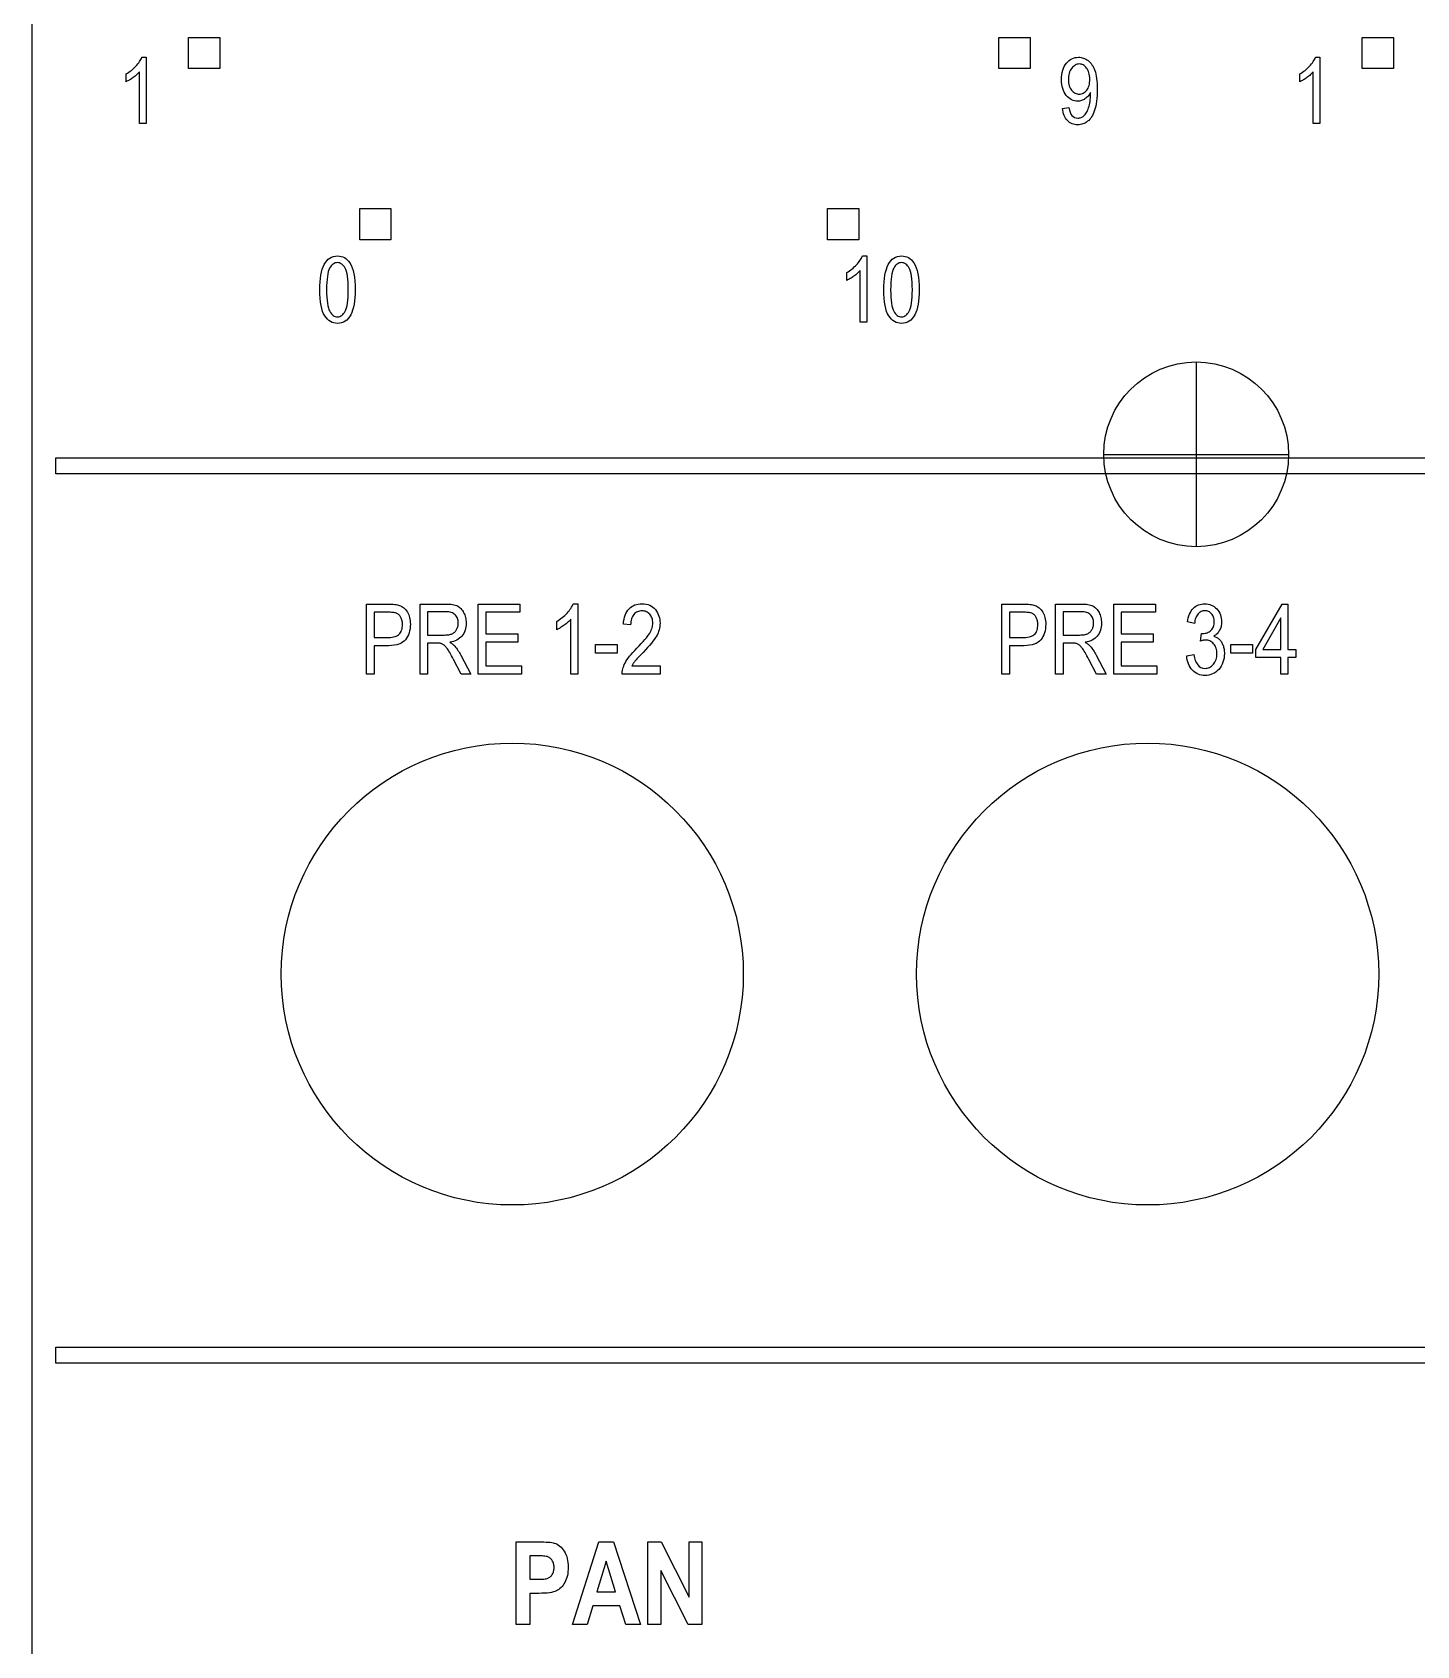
# Model space of a CAD drawing. Header units: millimetres. Extents: x 0 to 40, y 0 to 514.
# Drawn here: x 0 to 23.97, y 261.37 to 289.31 of the extents above; entities that cross this region are included whole.
import ezdxf

# ---------------------------------------------------------------- set-up
doc = ezdxf.new("R2010")
doc.units = ezdxf.units.MM
for name, color, linetype in [('CUT', 1, 'CONTINUOUS'), ('LEGEND', 2, 'CONTINUOUS'), ('OUTLINE', 7, 'CONTINUOUS'), ('STUDS', 5, 'CONTINUOUS')]:
    doc.layers.add(name, color=color, linetype=linetype)

msp = doc.modelspace()

# ---------------------------------------------------------------- linework, layer by layer
at = {"layer": 'CUT'}
for centre in [(8.31, 273), (19.31, 273)]:
    msp.add_circle(centre, 4, dxfattribs=at)
at = {"layer": 'LEGEND'}
for points in [[(2.7052, 289.22), (3.2452, 289.22), (3.2452, 288.68), (2.7052, 288.68)], [(16.7348, 289.22), (17.2748, 289.22), (17.2748, 288.68), (16.7348, 288.68)], [(23.0252, 289.22), (23.5652, 289.22), (23.5652, 288.68), (23.0252, 288.68)], [(1.9712, 287.7273), (1.8556, 287.7273), (1.8556, 288.6234), (1.8452, 288.6117), (1.834, 288.5999), (1.8219, 288.588), (1.8089, 288.5761), (1.7951, 288.5641), (1.7805, 288.552), (1.7649, 288.5399), (1.7486, 288.5277), (1.732, 288.5159), (1.7157, 288.5048), (1.6997, 288.4945), (1.6841, 288.4849), (1.6689, 288.476), (1.654, 288.4679), (1.6394, 288.4605), (1.6251, 288.4539), (1.6251, 288.5898), (1.6486, 288.6039), (1.6714, 288.6187), (1.6935, 288.6343), (1.7149, 288.6506), (1.7356, 288.6677), (1.7556, 288.6855), (1.7749, 288.7041), (1.7935, 288.7234), (1.8111, 288.7431), (1.8273, 288.7626), (1.8422, 288.7821), (1.8557, 288.8014), (1.8679, 288.8205), (1.8787, 288.8396), (1.8881, 288.8585), (1.8962, 288.8773), (1.9712, 288.8773)], [(17.8353, 287.9922), (17.9463, 288.0047), (17.9545, 287.9622), (17.966, 287.9254), (17.9807, 287.8942), (17.9986, 287.8687), (18.0198, 287.8489), (18.0441, 287.8348), (18.0717, 287.8263), (18.1025, 287.8234), (18.1168, 287.8241), (18.1308, 287.8259), (18.1444, 287.829), (18.1577, 287.8333), (18.1707, 287.8388), (18.1833, 287.8456), (18.1956, 287.8536), (18.2076, 287.8629), (18.2192, 287.8737), (18.2303, 287.8865), (18.241, 287.9011), (18.2512, 287.9177), (18.261, 287.9362), (18.2704, 287.9566), (18.2792, 287.9789), (18.2877, 288.0031), (18.2954, 288.0288), (18.302, 288.0556), (18.3077, 288.0834), (18.3123, 288.1123), (18.3159, 288.1422), (18.3184, 288.1732), (18.32, 288.2052), (18.3205, 288.2383), (18.3205, 288.2664), (18.3111, 288.2495), (18.301, 288.2334), (18.29, 288.2183), (18.2783, 288.2041), (18.2658, 288.1908), (18.2525, 288.1784), (18.2385, 288.1669), (18.2236, 288.1562), (18.2083, 288.1467), (18.193, 288.1385), (18.1776, 288.1315), (18.1621, 288.1258), (18.1465, 288.1213), (18.1309, 288.1182), (18.1152, 288.1163), (18.0994, 288.1156), (18.0712, 288.1172), (18.0439, 288.1219), (18.0177, 288.1297), (17.9925, 288.1407), (17.9682, 288.1548), (17.9449, 288.1721), (17.9226, 288.1925), (17.9013, 288.216), (17.8818, 288.2423), (17.8649, 288.2708), (17.8506, 288.3017), (17.8389, 288.3349), (17.8298, 288.3703), (17.8233, 288.4081), (17.8194, 288.4482), (17.8181, 288.4906), (17.8195, 288.5344), (17.8235, 288.5757), (17.8303, 288.6147), (17.8397, 288.6513), (17.8519, 288.6855), (17.8667, 288.7173), (17.8842, 288.7468), (17.9045, 288.7738), (17.9266, 288.7981), (17.95, 288.8191), (17.9744, 288.8369), (18.0001, 288.8515), (18.0269, 288.8628), (18.0548, 288.8709), (18.084, 288.8757), (18.1142, 288.8773), (18.1359, 288.8764), (18.1573, 288.8737), (18.1782, 288.8692), (18.1988, 288.8629), (18.219, 288.8548), (18.2389, 288.8448), (18.2584, 288.8331), (18.2775, 288.8195), (18.2959, 288.8042), (18.3133, 288.7872), (18.3295, 288.7685), (18.3447, 288.748), (18.3588, 288.7259), (18.3718, 288.7021), (18.3838, 288.6765), (18.3947, 288.6492), (18.4044, 288.6195), (18.4128, 288.5868), (18.4199, 288.5509), (18.4258, 288.5119), (18.4303, 288.4698), (18.4335, 288.4247), (18.4355, 288.3764), (18.4361, 288.325), (18.4354, 288.2677), (18.4333, 288.2136), (18.4298, 288.1629), (18.425, 288.1154), (18.4187, 288.0713), (18.4111, 288.0304), (18.402, 287.9929), (18.3916, 287.9586), (18.3799, 287.9271), (18.3673, 287.8978), (18.3537, 287.8706), (18.3391, 287.8457), (18.3236, 287.823), (18.307, 287.8024), (18.2894, 287.7841), (18.2709, 287.768), (18.2515, 287.7539), (18.2316, 287.7417), (18.2112, 287.7313), (18.1901, 287.7229), (18.1685, 287.7163), (18.1463, 287.7116), (18.1235, 287.7088), (18.1002, 287.7078), (18.074, 287.709), (18.0489, 287.7124), (18.0248, 287.7181), (18.0019, 287.7261), (17.9801, 287.7363), (17.9594, 287.7489), (17.9398, 287.7637), (17.9213, 287.7809), (17.9042, 287.8001), (17.8889, 287.8215), (17.8755, 287.8448), (17.8638, 287.8702), (17.854, 287.8977), (17.846, 287.9271), (17.8397, 287.9586), (17.8353, 287.9922)], [(18.308, 288.4977), (18.3071, 288.5275), (18.3046, 288.5557), (18.3003, 288.5823), (18.2943, 288.6072), (18.2866, 288.6305), (18.2772, 288.6522), (18.2661, 288.6722), (18.2533, 288.6906), (18.2394, 288.7071), (18.2249, 288.7214), (18.21, 288.7335), (18.1945, 288.7434), (18.1785, 288.751), (18.162, 288.7565), (18.145, 288.7598), (18.1275, 288.7609), (18.1092, 288.7598), (18.0914, 288.7563), (18.0741, 288.7504), (18.0573, 288.7422), (18.041, 288.7316), (18.0252, 288.7188), (18.0099, 288.7035), (17.9951, 288.6859), (17.9815, 288.6664), (17.9696, 288.6453), (17.9596, 288.6227), (17.9514, 288.5984), (17.9451, 288.5727), (17.9405, 288.5453), (17.9378, 288.5164), (17.9369, 288.4859), (17.9378, 288.4585), (17.9404, 288.4325), (17.9447, 288.408), (17.9508, 288.3849), (17.9586, 288.3632), (17.9681, 288.3429), (17.9794, 288.3241), (17.9924, 288.3066), (18.0066, 288.291), (18.0215, 288.2774), (18.037, 288.2659), (18.0533, 288.2565), (18.0702, 288.2492), (18.0879, 288.244), (18.1062, 288.2409), (18.1252, 288.2398), (18.1439, 288.2409), (18.162, 288.244), (18.1793, 288.2493), (18.1959, 288.2566), (18.2117, 288.2661), (18.2268, 288.2776), (18.2412, 288.2913), (18.2549, 288.307), (18.2673, 288.3247), (18.2781, 288.3441), (18.2872, 288.3653), (18.2947, 288.3883), (18.3005, 288.413), (18.3047, 288.4395), (18.3072, 288.4677), (18.308, 288.4977)], [(22.2912, 287.7273), (22.1756, 287.7273), (22.1756, 288.6234), (22.1652, 288.6117), (22.154, 288.5999), (22.1419, 288.588), (22.1289, 288.5761), (22.1151, 288.5641), (22.1005, 288.552), (22.0849, 288.5399), (22.0686, 288.5277), (22.052, 288.5159), (22.0357, 288.5048), (22.0197, 288.4945), (22.0041, 288.4849), (21.9889, 288.476), (21.974, 288.4679), (21.9594, 288.4605), (21.9451, 288.4539), (21.9451, 288.5898), (21.9686, 288.6039), (21.9914, 288.6187), (22.0135, 288.6343), (22.0349, 288.6506), (22.0556, 288.6677), (22.0756, 288.6855), (22.0949, 288.7041), (22.1135, 288.7234), (22.1311, 288.7431), (22.1473, 288.7626), (22.1622, 288.7821), (22.1757, 288.8014), (22.1879, 288.8205), (22.1987, 288.8396), (22.2081, 288.8585), (22.2162, 288.8773), (22.2912, 288.8773)], [(5.67, 286.2552), (6.21, 286.2552), (6.21, 285.7152), (5.67, 285.7152)], [(13.77, 286.2552), (14.31, 286.2552), (14.31, 285.7152), (13.77, 285.7152)], [(4.9775, 284.8515), (4.9787, 284.9214), (4.9824, 284.9869), (4.9884, 285.0481), (4.9969, 285.1049), (5.0079, 285.1573), (5.0212, 285.2053), (5.037, 285.249), (5.0552, 285.2883), (5.0758, 285.3231), (5.0987, 285.3532), (5.1239, 285.3787), (5.1514, 285.3996), (5.1812, 285.4158), (5.2134, 285.4274), (5.2478, 285.4344), (5.2845, 285.4367), (5.3172, 285.4348), (5.3482, 285.4292), (5.3773, 285.4198), (5.4046, 285.4066), (5.4302, 285.3897), (5.454, 285.369), (5.476, 285.3446), (5.4962, 285.3164), (5.5182, 285.2773), (5.5373, 285.2328), (5.5534, 285.1829), (5.5666, 285.1275), (5.5768, 285.0667), (5.5841, 285.0004), (5.5885, 284.9287), (5.59, 284.8515), (5.5888, 284.782), (5.5852, 284.7168), (5.5791, 284.6559), (5.5707, 284.5993), (5.5598, 284.547), (5.5465, 284.499), (5.5308, 284.4554), (5.5127, 284.416), (5.4921, 284.3811), (5.4693, 284.3509), (5.4441, 284.3253), (5.4166, 284.3044), (5.3867, 284.2881), (5.3545, 284.2765), (5.3199, 284.2695), (5.283, 284.2672), (5.2501, 284.2692), (5.2188, 284.2754), (5.1891, 284.2856), (5.1608, 284.3), (5.1341, 284.3184), (5.1089, 284.341), (5.0852, 284.3677), (5.063, 284.3984), (5.043, 284.4342), (5.0256, 284.476), (5.0109, 284.5237), (4.9989, 284.5773), (4.9895, 284.6369), (4.9828, 284.7025), (4.9788, 284.7741), (4.9775, 284.8515)], [(5.0955, 284.8515), (5.0963, 284.7847), (5.0988, 284.7236), (5.103, 284.6682), (5.1088, 284.6186), (5.1164, 284.5748), (5.1256, 284.5367), (5.1364, 284.5043), (5.149, 284.4777), (5.1628, 284.4555), (5.1776, 284.4362), (5.1934, 284.4199), (5.21, 284.4065), (5.2276, 284.3961), (5.2462, 284.3887), (5.2657, 284.3843), (5.2861, 284.3828), (5.3054, 284.3843), (5.3239, 284.3888), (5.3416, 284.3963), (5.3586, 284.4068), (5.3747, 284.4203), (5.39, 284.4369), (5.4044, 284.4564), (5.4181, 284.4789), (5.4306, 284.5057), (5.4414, 284.5382), (5.4505, 284.5763), (5.458, 284.6201), (5.4638, 284.6695), (5.4679, 284.7245), (5.4704, 284.7852), (5.4713, 284.8515), (5.4704, 284.9186), (5.4679, 284.9798), (5.4637, 285.0353), (5.4579, 285.0849), (5.4503, 285.1288), (5.4411, 285.1669), (5.4303, 285.1992), (5.4177, 285.2258), (5.4039, 285.2479), (5.389, 285.2671), (5.3731, 285.2834), (5.3563, 285.2967), (5.3385, 285.307), (5.3197, 285.3144), (5.2999, 285.3188), (5.2791, 285.3203), (5.2599, 285.3188), (5.2416, 285.3143), (5.224, 285.3068), (5.2073, 285.2963), (5.1913, 285.2828), (5.1762, 285.2662), (5.1618, 285.2467), (5.1482, 285.2242), (5.1358, 285.1974), (5.1251, 285.1649), (5.1161, 285.1268), (5.1087, 285.083), (5.1029, 285.0336), (5.0988, 284.9786), (5.0963, 284.9179), (5.0955, 284.8515)], [(14.447, 284.2867), (14.3314, 284.2867), (14.3314, 285.1828), (14.321, 285.171), (14.3098, 285.1592), (14.2977, 285.1474), (14.2847, 285.1354), (14.2709, 285.1234), (14.2563, 285.1114), (14.2407, 285.0993), (14.2244, 285.0871), (14.2077, 285.0753), (14.1915, 285.0642), (14.1755, 285.0538), (14.1599, 285.0442), (14.1447, 285.0354), (14.1297, 285.0273), (14.1152, 285.0199), (14.1009, 285.0133), (14.1009, 285.1492), (14.1244, 285.1633), (14.1472, 285.1781), (14.1693, 285.1936), (14.1907, 285.2099), (14.2114, 285.227), (14.2314, 285.2449), (14.2507, 285.2635), (14.2693, 285.2828), (14.2869, 285.3025), (14.3031, 285.322), (14.318, 285.3414), (14.3315, 285.3607), (14.3437, 285.3799), (14.3545, 285.399), (14.3639, 285.4179), (14.372, 285.4367), (14.447, 285.4367)], [(14.7423, 284.8515), (14.7436, 284.9214), (14.7472, 284.9869), (14.7533, 285.0481), (14.7618, 285.1049), (14.7727, 285.1573), (14.7861, 285.2053), (14.8019, 285.249), (14.8201, 285.2883), (14.8407, 285.3231), (14.8636, 285.3532), (14.8888, 285.3787), (14.9163, 285.3996), (14.9461, 285.4158), (14.9782, 285.4274), (15.0126, 285.4344), (15.0494, 285.4367), (15.0821, 285.4348), (15.113, 285.4292), (15.1421, 285.4198), (15.1695, 285.4066), (15.1951, 285.3897), (15.2189, 285.369), (15.2409, 285.3446), (15.2611, 285.3164), (15.2831, 285.2773), (15.3021, 285.2328), (15.3182, 285.1829), (15.3314, 285.1275), (15.3417, 285.0667), (15.349, 285.0004), (15.3534, 284.9287), (15.3548, 284.8515), (15.3536, 284.782), (15.35, 284.7168), (15.344, 284.6559), (15.3355, 284.5993), (15.3246, 284.547), (15.3113, 284.499), (15.2956, 284.4554), (15.2775, 284.416), (15.257, 284.3811), (15.2341, 284.3509), (15.2089, 284.3253), (15.1814, 284.3044), (15.1515, 284.2881), (15.1193, 284.2765), (15.0847, 284.2695), (15.0478, 284.2672), (15.015, 284.2692), (14.9837, 284.2754), (14.9539, 284.2856), (14.9256, 284.3), (14.8989, 284.3184), (14.8737, 284.341), (14.85, 284.3677), (14.8279, 284.3984), (14.8078, 284.4342), (14.7905, 284.476), (14.7758, 284.5237), (14.7637, 284.5773), (14.7544, 284.6369), (14.7477, 284.7025), (14.7437, 284.7741), (14.7423, 284.8515)], [(14.8603, 284.8515), (14.8611, 284.7847), (14.8637, 284.7236), (14.8678, 284.6682), (14.8737, 284.6186), (14.8812, 284.5748), (14.8904, 284.5367), (14.9013, 284.5043), (14.9138, 284.4777), (14.9277, 284.4555), (14.9425, 284.4362), (14.9582, 284.4199), (14.9749, 284.4065), (14.9925, 284.3961), (15.011, 284.3887), (15.0305, 284.3843), (15.0509, 284.3828), (15.0703, 284.3843), (15.0888, 284.3888), (15.1065, 284.3963), (15.1234, 284.4068), (15.1395, 284.4203), (15.1548, 284.4369), (15.1693, 284.4564), (15.183, 284.4789), (15.1954, 284.5057), (15.2062, 284.5382), (15.2153, 284.5763), (15.2228, 284.6201), (15.2286, 284.6695), (15.2328, 284.7245), (15.2353, 284.7852), (15.2361, 284.8515), (15.2353, 284.9186), (15.2327, 284.9798), (15.2286, 285.0353), (15.2227, 285.0849), (15.2152, 285.1288), (15.206, 285.1669), (15.1951, 285.1992), (15.1826, 285.2258), (15.1687, 285.2479), (15.1538, 285.2671), (15.138, 285.2834), (15.1212, 285.2967), (15.1033, 285.307), (15.0845, 285.3144), (15.0647, 285.3188), (15.0439, 285.3203), (15.0248, 285.3188), (15.0064, 285.3143), (14.9889, 285.3068), (14.9721, 285.2963), (14.9562, 285.2828), (14.941, 285.2662), (14.9266, 285.2467), (14.913, 285.2242), (14.9007, 285.1974), (14.89, 285.1649), (14.8809, 285.1268), (14.8735, 285.083), (14.8677, 285.0336), (14.8636, 284.9786), (14.8611, 284.9179), (14.8603, 284.8515)], [(0.41, 281.94), (39.89, 281.94), (39.89, 281.66), (0.41, 281.66)], [(5.7841, 278.1916), (5.7841, 279.4084), (6.1601, 279.4084), (6.1922, 279.4081), (6.2221, 279.407), (6.2499, 279.4052), (6.2755, 279.4026), (6.2989, 279.3994), (6.3201, 279.3954), (6.3391, 279.3907), (6.356, 279.3852), (6.377, 279.3765), (6.397, 279.3661), (6.4158, 279.354), (6.4336, 279.3402), (6.4503, 279.3247), (6.4659, 279.3075), (6.4804, 279.2887), (6.4938, 279.2682), (6.5059, 279.2462), (6.5163, 279.223), (6.5252, 279.1986), (6.5324, 279.1729), (6.538, 279.1461), (6.542, 279.118), (6.5444, 279.0887), (6.5453, 279.0582), (6.5439, 279.018), (6.54, 278.9798), (6.5335, 278.9434), (6.5243, 278.9089), (6.5125, 278.8764), (6.4981, 278.8457), (6.4811, 278.8169), (6.4614, 278.79), (6.4385, 278.7657), (6.4119, 278.7446), (6.3814, 278.7268), (6.3471, 278.7122), (6.309, 278.7009), (6.267, 278.6928), (6.2213, 278.6879), (6.1717, 278.6863), (5.9161, 278.6863), (5.9161, 278.1916)], [(5.9161, 278.8299), (6.1742, 278.8299), (6.2037, 278.8307), (6.2311, 278.8333), (6.2565, 278.8376), (6.2798, 278.8437), (6.3011, 278.8514), (6.3204, 278.8609), (6.3375, 278.8721), (6.3527, 278.8851), (6.3659, 278.8998), (6.3774, 278.9162), (6.3871, 278.9344), (6.395, 278.9543), (6.4012, 278.976), (6.4056, 278.9994), (6.4082, 279.0246), (6.4091, 279.0515), (6.4087, 279.0692), (6.4074, 279.0863), (6.4052, 279.1028), (6.4022, 279.1185), (6.3983, 279.1337), (6.3935, 279.1482), (6.3878, 279.162), (6.3813, 279.1752), (6.3742, 279.1876), (6.3667, 279.1989), (6.3588, 279.2092), (6.3506, 279.2186), (6.342, 279.2269), (6.3331, 279.2342), (6.3238, 279.2405), (6.3141, 279.2458), (6.3032, 279.2502), (6.2904, 279.2541), (6.2756, 279.2574), (6.2588, 279.2601), (6.24, 279.2622), (6.2192, 279.2637), (6.1965, 279.2645), (6.1717, 279.2648), (5.9161, 279.2648)], [(6.7129, 278.1916), (6.7129, 279.4084), (7.1554, 279.4084), (7.1889, 279.4079), (7.2201, 279.4063), (7.2491, 279.4037), (7.2758, 279.3999), (7.3003, 279.3952), (7.3224, 279.3893), (7.3423, 279.3824), (7.36, 279.3744), (7.3761, 279.3652), (7.3915, 279.3546), (7.4061, 279.3425), (7.4201, 279.3291), (7.4332, 279.3142), (7.4457, 279.2979), (7.4573, 279.2802), (7.4683, 279.2611), (7.4782, 279.2409), (7.4868, 279.2199), (7.4941, 279.1981), (7.5001, 279.1755), (7.5047, 279.1521), (7.508, 279.128), (7.51, 279.103), (7.5106, 279.0772), (7.5095, 279.0436), (7.5061, 279.0116), (7.5005, 278.9813), (7.4927, 278.9525), (7.4826, 278.9254), (7.4702, 278.9), (7.4557, 278.8761), (7.4388, 278.854), (7.4199, 278.8336), (7.3989, 278.8151), (7.3758, 278.7986), (7.3507, 278.784), (7.3236, 278.7714), (7.2945, 278.7607), (7.2633, 278.752), (7.2301, 278.7452), (7.2436, 278.7369), (7.2562, 278.7286), (7.268, 278.7202), (7.279, 278.7118), (7.2892, 278.7034), (7.2985, 278.6949), (7.3071, 278.6865), (7.3147, 278.678), (7.3292, 278.6603), (7.3433, 278.6421), (7.357, 278.6235), (7.3701, 278.6043), (7.3829, 278.5847), (7.3952, 278.5645), (7.4071, 278.5439), (7.4185, 278.5228), (7.5928, 278.1916), (7.4268, 278.1916), (7.294, 278.4447), (7.2753, 278.4804), (7.2577, 278.5129), (7.2414, 278.5425), (7.2262, 278.569), (7.2122, 278.5925), (7.1994, 278.613), (7.1878, 278.6304), (7.1774, 278.6448), (7.1675, 278.6571), (7.1578, 278.6684), (7.1481, 278.6786), (7.1386, 278.6878), (7.129, 278.696), (7.1196, 278.7031), (7.1103, 278.7091), (7.101, 278.7141), (7.0913, 278.7183), (7.0807, 278.7219), (7.0691, 278.725), (7.0567, 278.7275), (7.0433, 278.7294), (7.029, 278.7308), (7.0138, 278.7317), (6.9976, 278.7319), (6.8449, 278.7319), (6.8449, 278.1916)], [(6.8449, 278.8714), (7.1288, 278.8714), (7.1513, 278.8717), (7.1725, 278.8728), (7.1922, 278.8745), (7.2106, 278.877), (7.2275, 278.8801), (7.243, 278.884), (7.2572, 278.8885), (7.2699, 278.8938), (7.2816, 278.8998), (7.2927, 278.9066), (7.3032, 278.9142), (7.3131, 278.9226), (7.3223, 278.9319), (7.3309, 278.9419), (7.3389, 278.9527), (7.3463, 278.9644), (7.3529, 278.9766), (7.3586, 278.9894), (7.3635, 279.0027), (7.3674, 279.0164), (7.3705, 279.0307), (7.3727, 279.0454), (7.3741, 279.0607), (7.3745, 279.0764), (7.3737, 279.0988), (7.3711, 279.12), (7.3669, 279.14), (7.361, 279.1587), (7.3534, 279.1762), (7.3442, 279.1924), (7.3332, 279.2075), (7.3205, 279.2213), (7.3062, 279.2336), (7.2903, 279.2443), (7.2727, 279.2534), (7.2535, 279.2608), (7.2327, 279.2666), (7.2102, 279.2707), (7.1861, 279.2732), (7.1603, 279.274), (6.8449, 279.274)], [(7.7223, 278.1916), (7.7223, 279.4084), (8.4436, 279.4084), (8.4436, 279.2648), (7.8543, 279.2648), (7.8543, 278.8921), (8.4063, 278.8921), (8.4063, 278.7494), (7.8543, 278.7494), (7.8543, 278.3352), (8.4669, 278.3352), (8.4669, 278.1916)], [(9.4464, 278.1916), (9.3235, 278.1916), (9.3235, 279.1437), (9.3125, 279.1312), (9.3005, 279.1186), (9.2877, 279.106), (9.2739, 279.0933), (9.2593, 279.0806), (9.2437, 279.0678), (9.2272, 279.0549), (9.2098, 279.042), (9.1921, 279.0294), (9.1748, 279.0176), (9.1579, 279.0066), (9.1413, 278.9964), (9.1251, 278.987), (9.1093, 278.9784), (9.0938, 278.9706), (9.0787, 278.9635), (9.0787, 279.108), (9.1036, 279.1229), (9.1278, 279.1386), (9.1513, 279.1552), (9.174, 279.1725), (9.196, 279.1906), (9.2172, 279.2096), (9.2378, 279.2293), (9.2575, 279.2499), (9.2762, 279.2708), (9.2935, 279.2916), (9.3093, 279.3122), (9.3236, 279.3327), (9.3366, 279.3531), (9.348, 279.3733), (9.3581, 279.3934), (9.3667, 279.4134), (9.4464, 279.4134)], [(10.87, 278.3352), (10.87, 278.1916), (10.21, 278.1916), (10.2103, 278.2137), (10.2124, 278.2364), (10.2163, 278.2598), (10.222, 278.2839), (10.2295, 278.3086), (10.2388, 278.334), (10.2499, 278.36), (10.2628, 278.3866), (10.278, 278.4142), (10.2961, 278.443), (10.3171, 278.473), (10.3409, 278.5043), (10.3676, 278.5367), (10.3972, 278.5704), (10.4296, 278.6053), (10.4649, 278.6415), (10.506, 278.683), (10.5434, 278.7221), (10.5771, 278.7588), (10.607, 278.793), (10.6333, 278.8249), (10.6559, 278.8543), (10.6747, 278.8813), (10.6898, 278.9058), (10.7023, 278.929), (10.7131, 278.9517), (10.7222, 278.9741), (10.7297, 278.996), (10.7355, 279.0175), (10.7396, 279.0387), (10.7421, 279.0594), (10.743, 279.0797), (10.7421, 279.1024), (10.7396, 279.1241), (10.7353, 279.1446), (10.7294, 279.1641), (10.7217, 279.1825), (10.7124, 279.1998), (10.7013, 279.2161), (10.6886, 279.2312), (10.6746, 279.2449), (10.6598, 279.2568), (10.6443, 279.2669), (10.6279, 279.2751), (10.6107, 279.2815), (10.5928, 279.2861), (10.5741, 279.2888), (10.5545, 279.2897), (10.5336, 279.2888), (10.5137, 279.2858), (10.4947, 279.2809), (10.4767, 279.274), (10.4597, 279.2651), (10.4436, 279.2543), (10.4284, 279.2414), (10.4142, 279.2267), (10.4014, 279.21), (10.3903, 279.1917), (10.3809, 279.1716), (10.3732, 279.1499), (10.3672, 279.1264), (10.3629, 279.1012), (10.3603, 279.0743), (10.3595, 279.0457), (10.2333, 279.0615), (10.2377, 279.1039), (10.2445, 279.1436), (10.2535, 279.1806), (10.2647, 279.2149), (10.2783, 279.2465), (10.2941, 279.2754), (10.3121, 279.3016), (10.3325, 279.325), (10.3548, 279.3457), (10.3788, 279.3637), (10.4046, 279.3789), (10.432, 279.3913), (10.4611, 279.401), (10.4919, 279.4079), (10.5245, 279.412), (10.5587, 279.4134), (10.5957, 279.4118), (10.6304, 279.407), (10.6628, 279.399), (10.6928, 279.3877), (10.7206, 279.3732), (10.746, 279.3555), (10.7691, 279.3346), (10.7899, 279.3105), (10.8082, 279.2843), (10.8242, 279.2573), (10.8377, 279.2293), (10.8487, 279.2005), (10.8573, 279.1708), (10.8634, 279.1402), (10.8671, 279.1088), (10.8683, 279.0764), (10.8673, 279.0475), (10.8645, 279.0189), (10.8597, 278.9906), (10.8529, 278.9626), (10.8443, 278.9349), (10.8337, 278.9075), (10.8213, 278.8804), (10.8069, 278.8535), (10.7898, 278.8258), (10.7693, 278.7958), (10.7453, 278.7636), (10.7178, 278.7291), (10.687, 278.6925), (10.6526, 278.6536), (10.6149, 278.6125), (10.5736, 278.5692), (10.5474, 278.5423), (10.5237, 278.5177), (10.5024, 278.4952), (10.4835, 278.475), (10.467, 278.457), (10.4529, 278.4413), (10.4413, 278.4278), (10.4321, 278.4165), (10.4243, 278.4063), (10.4169, 278.3962), (10.4098, 278.386), (10.4031, 278.3758), (10.3968, 278.3657), (10.3909, 278.3555), (10.3854, 278.3453), (10.3802, 278.3352)], [(16.7841, 278.1916), (16.7841, 279.4084), (17.1601, 279.4084), (17.1922, 279.4081), (17.2221, 279.407), (17.2499, 279.4052), (17.2755, 279.4026), (17.2989, 279.3994), (17.3201, 279.3954), (17.3391, 279.3907), (17.356, 279.3852), (17.377, 279.3765), (17.397, 279.3661), (17.4158, 279.354), (17.4336, 279.3402), (17.4503, 279.3247), (17.4659, 279.3075), (17.4804, 279.2887), (17.4938, 279.2682), (17.5059, 279.2462), (17.5163, 279.223), (17.5252, 279.1986), (17.5324, 279.1729), (17.538, 279.1461), (17.542, 279.118), (17.5444, 279.0887), (17.5453, 279.0582), (17.5439, 279.018), (17.54, 278.9798), (17.5335, 278.9434), (17.5243, 278.9089), (17.5125, 278.8764), (17.4981, 278.8457), (17.4811, 278.8169), (17.4614, 278.79), (17.4385, 278.7657), (17.4119, 278.7446), (17.3814, 278.7268), (17.3471, 278.7122), (17.309, 278.7009), (17.267, 278.6928), (17.2213, 278.6879), (17.1717, 278.6863), (16.9161, 278.6863), (16.9161, 278.1916)], [(16.9161, 278.8299), (17.1742, 278.8299), (17.2037, 278.8307), (17.2311, 278.8333), (17.2565, 278.8376), (17.2798, 278.8437), (17.3011, 278.8514), (17.3204, 278.8609), (17.3375, 278.8721), (17.3527, 278.8851), (17.3659, 278.8998), (17.3774, 278.9162), (17.3871, 278.9344), (17.395, 278.9543), (17.4012, 278.976), (17.4056, 278.9994), (17.4082, 279.0246), (17.4091, 279.0515), (17.4087, 279.0692), (17.4074, 279.0863), (17.4052, 279.1028), (17.4022, 279.1185), (17.3983, 279.1337), (17.3935, 279.1482), (17.3878, 279.162), (17.3813, 279.1752), (17.3742, 279.1876), (17.3667, 279.1989), (17.3588, 279.2092), (17.3506, 279.2186), (17.342, 279.2269), (17.3331, 279.2342), (17.3238, 279.2405), (17.3141, 279.2458), (17.3032, 279.2502), (17.2904, 279.2541), (17.2756, 279.2574), (17.2588, 279.2601), (17.24, 279.2622), (17.2192, 279.2637), (17.1965, 279.2645), (17.1717, 279.2648), (16.9161, 279.2648)], [(17.7129, 278.1916), (17.7129, 279.4084), (18.1554, 279.4084), (18.1889, 279.4079), (18.2201, 279.4063), (18.2491, 279.4037), (18.2758, 279.3999), (18.3003, 279.3952), (18.3224, 279.3893), (18.3423, 279.3824), (18.36, 279.3744), (18.3761, 279.3652), (18.3915, 279.3546), (18.4061, 279.3425), (18.4201, 279.3291), (18.4332, 279.3142), (18.4457, 279.2979), (18.4573, 279.2802), (18.4683, 279.2611), (18.4782, 279.2409), (18.4868, 279.2199), (18.4941, 279.1981), (18.5001, 279.1755), (18.5047, 279.1521), (18.508, 279.128), (18.51, 279.103), (18.5106, 279.0772), (18.5095, 279.0436), (18.5061, 279.0116), (18.5005, 278.9813), (18.4927, 278.9525), (18.4826, 278.9254), (18.4702, 278.9), (18.4557, 278.8761), (18.4388, 278.854), (18.4199, 278.8336), (18.3989, 278.8151), (18.3758, 278.7986), (18.3507, 278.784), (18.3236, 278.7714), (18.2945, 278.7607), (18.2633, 278.752), (18.2301, 278.7452), (18.2436, 278.7369), (18.2562, 278.7286), (18.268, 278.7202), (18.279, 278.7118), (18.2892, 278.7034), (18.2985, 278.6949), (18.3071, 278.6865), (18.3147, 278.678), (18.3292, 278.6603), (18.3433, 278.6421), (18.357, 278.6235), (18.3701, 278.6043), (18.3829, 278.5847), (18.3952, 278.5645), (18.4071, 278.5439), (18.4185, 278.5228), (18.5928, 278.1916), (18.4268, 278.1916), (18.294, 278.4447), (18.2753, 278.4804), (18.2577, 278.5129), (18.2414, 278.5425), (18.2262, 278.569), (18.2122, 278.5925), (18.1994, 278.613), (18.1878, 278.6304), (18.1774, 278.6448), (18.1675, 278.6571), (18.1578, 278.6684), (18.1481, 278.6786), (18.1386, 278.6878), (18.129, 278.696), (18.1196, 278.7031), (18.1103, 278.7091), (18.101, 278.7141), (18.0913, 278.7183), (18.0807, 278.7219), (18.0691, 278.725), (18.0567, 278.7275), (18.0433, 278.7294), (18.029, 278.7308), (18.0138, 278.7317), (17.9976, 278.7319), (17.8449, 278.7319), (17.8449, 278.1916)], [(17.8449, 278.8714), (18.1288, 278.8714), (18.1513, 278.8717), (18.1725, 278.8728), (18.1922, 278.8745), (18.2106, 278.877), (18.2275, 278.8801), (18.243, 278.884), (18.2572, 278.8885), (18.2699, 278.8938), (18.2816, 278.8998), (18.2927, 278.9066), (18.3032, 278.9142), (18.3131, 278.9226), (18.3223, 278.9319), (18.3309, 278.9419), (18.3389, 278.9527), (18.3463, 278.9644), (18.3529, 278.9766), (18.3586, 278.9894), (18.3635, 279.0027), (18.3674, 279.0164), (18.3705, 279.0307), (18.3727, 279.0454), (18.3741, 279.0607), (18.3745, 279.0764), (18.3737, 279.0988), (18.3711, 279.12), (18.3669, 279.14), (18.361, 279.1587), (18.3534, 279.1762), (18.3442, 279.1924), (18.3332, 279.2075), (18.3205, 279.2213), (18.3062, 279.2336), (18.2903, 279.2443), (18.2727, 279.2534), (18.2535, 279.2608), (18.2327, 279.2666), (18.2102, 279.2707), (18.1861, 279.2732), (18.1603, 279.274), (17.8449, 279.274)], [(18.7223, 278.1916), (18.7223, 279.4084), (19.4436, 279.4084), (19.4436, 279.2648), (18.8543, 279.2648), (18.8543, 278.8921), (19.4063, 278.8921), (19.4063, 278.7494), (18.8543, 278.7494), (18.8543, 278.3352), (19.4669, 278.3352), (19.4669, 278.1916)], [(19.9857, 278.5128), (20.1085, 278.5327), (20.1199, 278.4767), (20.1349, 278.4281), (20.1536, 278.387), (20.176, 278.3534), (20.202, 278.3273), (20.2316, 278.3086), (20.265, 278.2974), (20.3019, 278.2937), (20.3226, 278.2948), (20.3425, 278.2981), (20.3617, 278.3036), (20.3802, 278.3114), (20.398, 278.3214), (20.4151, 278.3336), (20.4315, 278.348), (20.4472, 278.3646), (20.4616, 278.383), (20.4741, 278.4027), (20.4846, 278.4237), (20.4933, 278.4461), (20.5, 278.4697), (20.5048, 278.4947), (20.5077, 278.5209), (20.5086, 278.5485), (20.5078, 278.5744), (20.5051, 278.599), (20.5007, 278.6223), (20.4945, 278.6444), (20.4866, 278.6651), (20.4769, 278.6845), (20.4654, 278.7026), (20.4522, 278.7195), (20.4377, 278.7347), (20.4224, 278.7478), (20.4062, 278.7589), (20.3893, 278.768), (20.3716, 278.7751), (20.353, 278.7802), (20.3337, 278.7832), (20.3136, 278.7842), (20.3046, 278.784), (20.2951, 278.7832), (20.2851, 278.7819), (20.2746, 278.7801), (20.2635, 278.7777), (20.2519, 278.7749), (20.2398, 278.7715), (20.2272, 278.7676), (20.2413, 278.8988), (20.2604, 278.8971), (20.2825, 278.898), (20.3036, 278.9006), (20.3235, 278.9049), (20.3424, 278.911), (20.3602, 278.9188), (20.377, 278.9284), (20.3927, 278.9397), (20.4074, 278.9527), (20.4206, 278.9672), (20.4321, 278.9829), (20.4418, 278.9997), (20.4497, 279.0177), (20.4559, 279.0368), (20.4603, 279.0572), (20.4629, 279.0787), (20.4638, 279.1013), (20.4631, 279.1222), (20.4609, 279.142), (20.4572, 279.1607), (20.452, 279.1784), (20.4453, 279.1951), (20.4372, 279.2107), (20.4276, 279.2252), (20.4165, 279.2387), (20.4043, 279.2509), (20.3915, 279.2614), (20.3781, 279.2703), (20.364, 279.2776), (20.3492, 279.2833), (20.3338, 279.2873), (20.3178, 279.2898), (20.3011, 279.2906), (20.2838, 279.2897), (20.2672, 279.2872), (20.2513, 279.2829), (20.2361, 279.277), (20.2215, 279.2693), (20.2077, 279.26), (20.1945, 279.2489), (20.182, 279.2362), (20.1704, 279.2217), (20.1599, 279.2055), (20.1505, 279.1875), (20.1423, 279.1678), (20.1351, 279.1464), (20.129, 279.1231), (20.124, 279.0982), (20.1202, 279.0714), (19.9981, 279.098), (20.0049, 279.1358), (20.0134, 279.1713), (20.0237, 279.2043), (20.0359, 279.235), (20.0499, 279.2632), (20.0657, 279.2891), (20.0833, 279.3126), (20.1027, 279.3337), (20.1236, 279.3524), (20.1455, 279.3686), (20.1685, 279.3823), (20.1926, 279.3935), (20.2177, 279.4022), (20.2439, 279.4084), (20.2711, 279.4122), (20.2995, 279.4134), (20.3292, 279.412), (20.3578, 279.4078), (20.3852, 279.4008), (20.4115, 279.391), (20.4367, 279.3784), (20.4607, 279.363), (20.4836, 279.3448), (20.5053, 279.3238), (20.5252, 279.3006), (20.5424, 279.276), (20.5569, 279.25), (20.5688, 279.2225), (20.5781, 279.1936), (20.5847, 279.1632), (20.5887, 279.1313), (20.59, 279.098), (20.5894, 279.0775), (20.5877, 279.0577), (20.5849, 279.0384), (20.581, 279.0198), (20.5759, 279.0017), (20.5697, 278.9842), (20.5623, 278.9674), (20.5539, 278.9511), (20.5444, 278.9355), (20.534, 278.9208), (20.5228, 278.907), (20.5106, 278.894), (20.4975, 278.8819), (20.4836, 278.8706), (20.4688, 278.8602), (20.453, 278.8506), (20.4676, 278.8461), (20.4816, 278.841), (20.4949, 278.8351), (20.5076, 278.8286), (20.5196, 278.8215), (20.531, 278.8136), (20.5417, 278.8051), (20.5518, 278.7958), (20.5613, 278.7859), (20.5704, 278.7751), (20.579, 278.7636), (20.5871, 278.7512), (20.5947, 278.7381), (20.6019, 278.7241), (20.6086, 278.7093), (20.6149, 278.6938), (20.6205, 278.6775), (20.6254, 278.6609), (20.6296, 278.6437), (20.6329, 278.6261), (20.6356, 278.608), (20.6375, 278.5895), (20.6386, 278.5705), (20.639, 278.551), (20.6374, 278.51), (20.6328, 278.471), (20.6251, 278.4338), (20.6143, 278.3986), (20.6004, 278.3652), (20.5834, 278.3338), (20.5633, 278.3043), (20.5402, 278.2766), (20.5149, 278.2516), (20.4883, 278.23), (20.4606, 278.2116), (20.4316, 278.1966), (20.4015, 278.185), (20.3701, 278.1766), (20.3374, 278.1716), (20.3036, 278.17), (20.2723, 278.1714), (20.2421, 278.1758), (20.2132, 278.183), (20.1855, 278.1932), (20.1591, 278.2063), (20.1338, 278.2223), (20.1098, 278.2411), (20.087, 278.2629), (20.0659, 278.2872), (20.0473, 278.3134), (20.0311, 278.3417), (20.0172, 278.3719), (20.0058, 278.4041), (19.9967, 278.4383), (19.99, 278.4746), (19.9857, 278.5128)], [(21.6168, 278.1916), (21.6168, 278.4829), (21.1843, 278.4829), (21.1843, 278.6199), (21.64, 279.4084), (21.7396, 279.4084), (21.7396, 278.6199), (21.8749, 278.6199), (21.8749, 278.4829), (21.7396, 278.4829), (21.7396, 278.1916)], [(21.6168, 278.6199), (21.6168, 279.1686), (21.3047, 278.6199)], [(9.7485, 278.5568), (9.7485, 278.707), (10.1246, 278.707), (10.1246, 278.5568)], [(20.7485, 278.5568), (20.7485, 278.707), (21.1246, 278.707), (21.1246, 278.5568)], [(0.41, 266.54), (39.89, 266.54), (39.89, 266.26), (0.41, 266.26)], [(8.3787, 261.7342), (8.3787, 263.1658), (8.7595, 263.1658), (8.8104, 263.1655), (8.8568, 263.1645), (8.8985, 263.1629), (8.9356, 263.1607), (8.968, 263.1578), (8.9959, 263.1543), (9.0192, 263.1501), (9.0379, 263.1453), (9.0634, 263.1358), (9.0878, 263.124), (9.1111, 263.1098), (9.1332, 263.0933), (9.1542, 263.0744), (9.174, 263.0532), (9.1927, 263.0296), (9.2102, 263.0037), (9.2261, 262.9756), (9.2399, 262.9456), (9.2516, 262.9136), (9.2611, 262.8797), (9.2685, 262.8438), (9.2738, 262.806), (9.277, 262.7662), (9.2781, 262.7244), (9.2772, 262.6864), (9.2744, 262.6499), (9.2698, 262.615), (9.2634, 262.5817), (9.2552, 262.55), (9.2451, 262.5198), (9.2332, 262.4912), (9.2195, 262.4642), (9.2044, 262.4389), (9.1884, 262.4156), (9.1714, 262.3942), (9.1536, 262.3748), (9.1348, 262.3573), (9.1151, 262.3418), (9.0945, 262.3283), (9.073, 262.3167), (9.0491, 262.3067), (9.0211, 262.2981), (8.9892, 262.2908), (8.9534, 262.2848), (8.9136, 262.2802), (8.8698, 262.2769), (8.822, 262.2749), (8.7703, 262.2742), (8.615, 262.2742), (8.615, 261.7342)], [(10.531, 261.7342), (10.2732, 261.7342), (10.1707, 262.0594), (9.7019, 262.0594), (9.6052, 261.7342), (9.3533, 261.7342), (9.8103, 263.1658), (10.0613, 263.1658)], [(10.6589, 261.7342), (10.6589, 263.1658), (10.8894, 263.1658), (11.3699, 262.2098), (11.3699, 263.1658), (11.5906, 263.1658), (11.5906, 261.7342), (11.3523, 261.7342), (10.8796, 262.6678), (10.8796, 261.7342)], [(8.615, 262.9236), (8.615, 262.5174), (8.7459, 262.5174), (8.7775, 262.5177), (8.8065, 262.5185), (8.8329, 262.52), (8.8566, 262.522), (8.8777, 262.5246), (8.8961, 262.5278), (8.9119, 262.5316), (8.9251, 262.5359), (8.9366, 262.541), (8.9477, 262.5471), (8.9582, 262.554), (8.9681, 262.5619), (8.9776, 262.5708), (8.9865, 262.5805), (8.9949, 262.5912), (9.0027, 262.6028), (9.0098, 262.6153), (9.0159, 262.6284), (9.0211, 262.6422), (9.0254, 262.6567), (9.0287, 262.6718), (9.0311, 262.6877), (9.0325, 262.7042), (9.033, 262.7215), (9.0325, 262.739), (9.031, 262.7557), (9.0286, 262.7718), (9.0252, 262.7872), (9.0208, 262.8018), (9.0154, 262.8158), (9.009, 262.829), (9.0017, 262.8416), (8.9937, 262.8533), (8.9852, 262.864), (8.9762, 262.8737), (8.9668, 262.8824), (8.9569, 262.89), (8.9466, 262.8967), (8.9358, 262.9024), (8.9246, 262.907), (8.9115, 262.9109), (8.8952, 262.9143), (8.8757, 262.9171), (8.853, 262.9195), (8.8271, 262.9213), (8.798, 262.9226), (8.7657, 262.9234), (8.7302, 262.9236)], [(10.0945, 262.3006), (9.9334, 262.8318), (9.7742, 262.3006)]]:
    msp.add_lwpolyline(points, close=True, dxfattribs=at)
at = {"layer": 'OUTLINE'}
msp.add_lwpolyline([(0, 514), (40.3, 514), (40.3, 0), (0, 0)], close=True, dxfattribs=at)
at = {"layer": 'STUDS'}
for p, q in [((20.15, 283.6), (20.15, 280.4)), ((18.55, 282), (21.75, 282))]:
    msp.add_line(p, q, dxfattribs=at)
msp.add_circle((20.15, 282), 1.6, dxfattribs=at)

doc.saveas('drawing.dxf')
